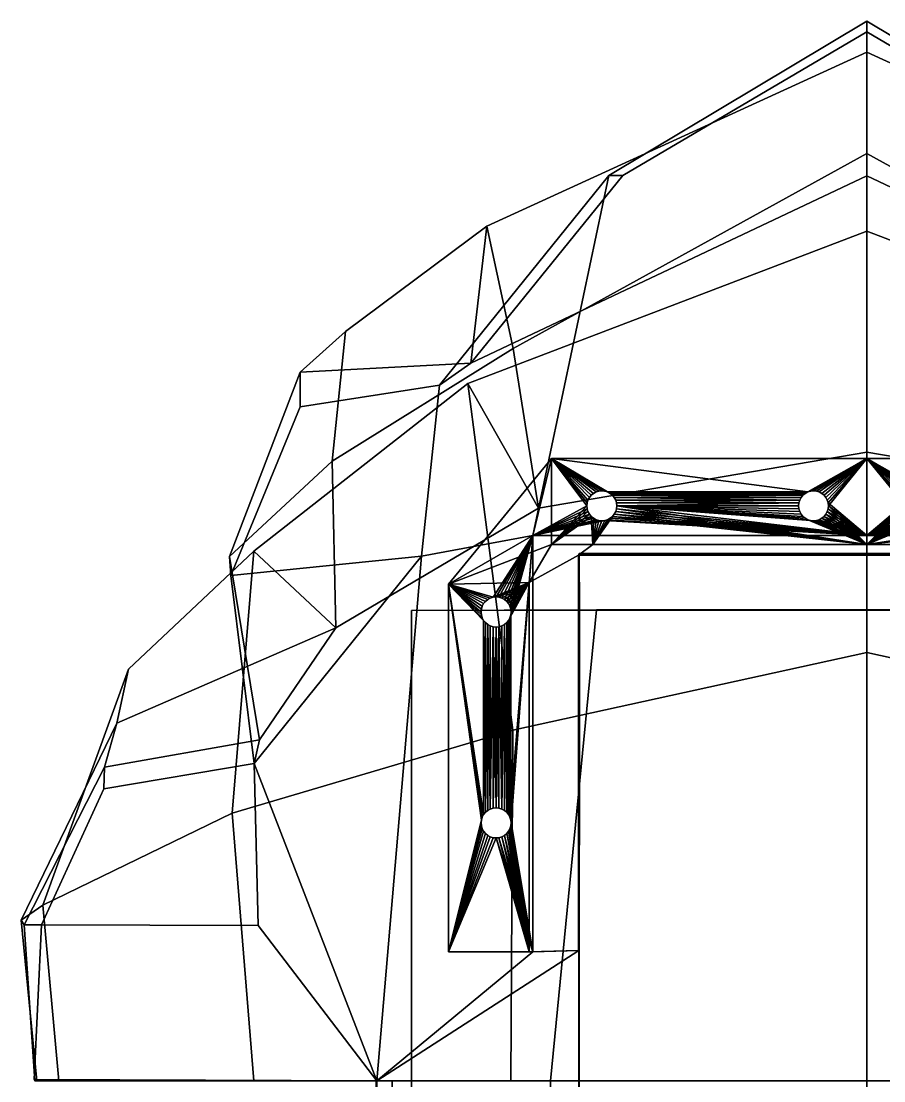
# Model space of a CAD drawing. Header units: millimetres. Extents: x -51 to 109, y -243 to 30.
# Drawn here: x -50.6 to 31, y -70.2 to 30 of the extents above; entities that cross this region are included whole.
import ezdxf

# ---------------------------------------------------------------- set-up
doc = ezdxf.new("R2010")
doc.units = ezdxf.units.MM
doc.layers.add('CORPSJCLAUDE', color=254, linetype='Continuous')

msp = doc.modelspace()

# ---------------------------------------------------------------- meshes
at = {"layer": 'CORPSJCLAUDE'}
mesh = msp.add_polyface(dxfattribs=at)
corners = [(29.39, 29.97, 10.7), (29.39, 28.96, 31.3), (6.31, 15.37, 22.89), (4.97, 15.37, 10.7), (-8.08, -2.37, 35.79), (29.39, 15.36, 49.82), (-4.08, -0.98, 70.73), (-6.55, 10.59, 52.56), (29.39, 27.03, 59.55), (29.39, 17.45, 78.24), (-4.1, -37.08, 111.42), (-8.34, -4.3, 92.77), (29.39, 10.12, 103.27), (29.39, -29.72, 122.38), (29.39, -10.78, 90.29), (-1.68, -16.07, 82.39), (-2.21, -18.66, 10.7), (29.39, -18.66, 10.7), (-0.43, -11.38, -11.65), (-0.43, -11.38, -13.68), (29.39, -11.38, -13.68), (29.39, -11.38, -11.65), (23.8, -14.55, -11.65), (29.39, -18.66, -11.65), (25.73, -15.58, -11.65), (25.65, -15.32, -11.65), (25.52, -15.07, -11.65), (25.35, -14.86, -11.65), (25.13, -14.68, -11.65), (24.89, -14.55, -11.65), (24.62, -14.47, -11.65), (24.34, -14.44, -11.65), (24.07, -14.47, -11.65), (23.56, -14.68, -11.65), (4.86, -14.55, -11.65), (23.34, -14.86, -11.65), (5.32, -14.86, -11.65), (5.1, -14.68, -11.65), (23.17, -15.07, -11.65), (5.49, -15.07, -11.65), (23.04, -15.32, -11.65), (22.95, -15.58, -11.65), (5.63, -15.32, -11.65), (22.93, -15.86, -11.65), (5.73, -15.86, -11.65), (5.71, -15.58, -11.65), (23.34, -14.86, -13.68), (23.17, -15.07, -13.68), (23.04, -15.32, -13.68), (24.62, -14.47, -13.68), (24.34, -14.44, -13.68), (24.07, -14.47, -13.68), (25.13, -14.68, -13.68), (24.89, -14.55, -13.68), (23.56, -14.68, -13.68), (25.73, -15.58, -13.68), (25.76, -15.86, -13.68), (25.65, -15.32, -13.68), (29.39, -19.53, -13.68), (23.8, -14.55, -13.68), (25.35, -14.86, -13.68), (25.52, -15.07, -13.68), (5.1, -14.68, -13.68), (5.49, -15.07, -13.68), (5.63, -15.32, -13.68), (22.95, -15.58, -13.68), (25.76, -15.86, -11.65)]
mesh.append_faces([[corners[k] for k in face] for face in [(0, 1, 2, 3), (4, 2, 1, 5), (6, 7, 8, 9), (10, 11, 12, 13), (14, 12, 11, 15), (15, 6, 9, 14), (0, 3, 16, 17), (18, 19, 20, 21), (18, 18, 21, 22), (21, 21, 23, 24), (21, 21, 24, 25), (21, 21, 25, 26), (21, 21, 26, 27), (21, 21, 27, 28), (21, 21, 28, 29), (21, 21, 29, 30), (21, 21, 30, 31), (21, 21, 31, 32), (21, 21, 32, 22), (22, 22, 33, 34), (33, 33, 35, 36), (33, 33, 36, 37), (33, 33, 37, 34), (35, 35, 38, 39), (35, 35, 39, 36), (38, 38, 40, 39), (40, 40, 41, 42), (40, 40, 42, 39), (41, 41, 43, 44), (41, 41, 44, 45), (41, 41, 45, 42), (46, 47, 38, 35), (47, 48, 40, 38), (49, 50, 31, 30), (50, 51, 32, 31), (52, 53, 29, 28), (54, 46, 35, 33), (55, 55, 56, 20), (55, 55, 20, 57), (56, 56, 58, 20), (20, 20, 19, 59), (20, 20, 59, 51), (20, 20, 51, 50), (20, 20, 50, 49), (20, 20, 49, 53), (20, 20, 53, 52), (20, 20, 52, 60), (20, 20, 60, 61), (20, 20, 61, 57), (62, 62, 46, 54), (62, 62, 54, 59), (63, 63, 48, 47), (63, 63, 47, 46), (64, 64, 65, 48), (59, 54, 33, 22), (60, 52, 28, 27), (57, 61, 26, 25), (56, 55, 24, 66), (48, 65, 41, 40), (53, 49, 30, 29), (51, 59, 22, 32), (55, 57, 25, 24), (61, 60, 27, 26)]])
mesh = msp.add_polyface(dxfattribs=at)
corners = [(29.39, 29.97, 10.7), (53.82, 15.37, 10.7), (52.48, 15.37, 22.89), (29.39, 28.96, 31.3), (66.87, -2.37, 35.79), (29.39, 15.36, 49.82), (60.47, -16.07, 82.39), (29.39, -10.78, 90.29), (29.39, 17.45, 78.24), (62.86, -0.98, 70.73), (29.39, -18.66, 10.7), (61, -18.66, 10.7), (59.22, -11.38, -11.65), (29.39, -11.38, -11.65), (29.39, -11.38, -13.68), (59.22, -11.38, -13.68), (34.98, -14.55, -11.65), (53.93, -14.55, -11.65), (35.23, -14.68, -11.65), (53.47, -14.86, -11.65), (35.62, -15.07, -11.65), (35.44, -14.86, -11.65), (53.29, -15.07, -11.65), (35.75, -15.32, -11.65), (53.16, -15.32, -11.65), (35.83, -15.58, -11.65), (53.05, -15.86, -11.65), (35.86, -15.86, -11.65), (34.72, -14.47, -11.65), (34.44, -14.44, -11.65), (34.17, -14.47, -11.65), (33.9, -14.55, -11.65), (33.65, -14.68, -11.65), (33.44, -14.86, -11.65), (33.26, -15.07, -11.65), (33.13, -15.32, -11.65), (33.05, -15.58, -11.65), (29.39, -18.66, -11.65), (35.83, -15.58, -13.68), (35.86, -15.86, -13.68), (35.44, -14.86, -13.68), (35.62, -15.07, -13.68), (35.75, -15.32, -13.68), (34.17, -14.47, -13.68), (34.44, -14.44, -13.68), (34.72, -14.47, -13.68), (33.65, -14.68, -13.68), (33.9, -14.55, -13.68), (35.23, -14.68, -13.68), (33.05, -15.58, -13.68), (33.13, -15.32, -13.68), (33.03, -15.86, -13.68), (33.26, -15.07, -13.68), (33.44, -14.86, -13.68), (34.98, -14.55, -13.68), (53.93, -14.55, -13.68), (53.68, -14.68, -13.68), (53.29, -15.07, -13.68), (53.47, -14.86, -13.68), (53.16, -15.32, -13.68), (53.05, -15.86, -13.68), (53.08, -15.58, -13.68), (29.39, -19.53, -13.68), (33.03, -15.86, -11.65)]
mesh.append_faces([[corners[k] for k in face] for face in [(0, 1, 2, 3), (4, 5, 3, 2), (6, 7, 8, 9), (0, 10, 11, 1), (12, 13, 14, 15), (12, 12, 16, 13), (17, 17, 18, 16), (19, 19, 20, 21), (19, 19, 21, 18), (22, 22, 23, 20), (24, 24, 25, 23), (26, 26, 27, 25), (16, 16, 28, 13), (28, 28, 29, 13), (29, 29, 30, 13), (30, 30, 31, 13), (31, 31, 32, 13), (32, 32, 33, 13), (33, 33, 34, 13), (34, 34, 35, 13), (35, 35, 36, 13), (36, 36, 37, 13), (38, 25, 27, 39), (40, 21, 20, 41), (41, 20, 23, 42), (43, 30, 29, 44), (44, 29, 28, 45), (46, 32, 31, 47), (48, 18, 21, 40), (49, 49, 50, 14), (49, 49, 14, 51), (50, 50, 52, 14), (52, 52, 53, 14), (53, 53, 46, 14), (46, 46, 47, 14), (47, 47, 43, 14), (43, 43, 44, 14), (44, 44, 45, 14), (45, 45, 54, 14), (54, 54, 48, 55), (54, 54, 55, 15), (54, 54, 15, 14), (48, 48, 40, 56), (48, 48, 56, 55), (40, 40, 41, 57), (40, 40, 57, 58), (40, 40, 58, 56), (41, 41, 42, 57), (42, 42, 38, 59), (42, 42, 59, 57), (38, 38, 39, 60), (38, 38, 60, 61), (38, 38, 61, 59), (14, 14, 62, 51), (54, 16, 18, 48), (53, 33, 32, 46), (50, 35, 34, 52), (51, 63, 36, 49), (42, 23, 25, 38), (47, 31, 30, 43), (45, 28, 16, 54), (49, 36, 35, 50), (52, 34, 33, 53)]])
mesh = msp.add_polyface(dxfattribs=at)
corners = [(29.39, 15.36, 49.82), (29.39, 27.03, 59.55), (-6.55, 10.59, 52.56), (-8.08, -2.37, 35.79), (-2.21, -18.66, -11.65), (4.59, -17.25, -11.65), (29.39, -18.66, -11.65), (4.86, -17.17, -11.65), (5.1, -17.04, -11.65), (5.32, -16.86, -11.65), (5.49, -16.65, -11.65), (5.63, -16.4, -11.65), (5.71, -16.13, -11.65), (2.93, -15.58, -13.68), (2.9, -15.86, -13.68), (2.9, -15.86, -11.65), (2.93, -15.58, -11.65), (3.32, -14.86, -13.68), (3.14, -15.07, -13.68), (3.14, -15.07, -11.65), (3.32, -14.86, -11.65), (3.01, -15.32, -13.68), (3.01, -15.32, -11.65), (5.71, -16.13, -13.68), (5.73, -15.86, -13.68), (5.73, -15.86, -11.65), (2.93, -16.13, -13.68), (3.01, -16.4, -13.68), (3.01, -16.4, -11.65), (2.93, -16.13, -11.65), (3.14, -16.65, -13.68), (3.32, -16.86, -13.68), (3.32, -16.86, -11.65), (3.14, -16.65, -11.65), (4.32, -17.27, -13.68), (4.59, -17.25, -13.68), (4.32, -17.27, -11.65), (4.59, -14.47, -13.68), (4.32, -14.44, -13.68), (4.32, -14.44, -11.65), (4.59, -14.47, -11.65), (5.49, -16.65, -13.68), (5.63, -16.4, -13.68), (4.04, -14.47, -13.68), (4.04, -14.47, -11.65), (4.86, -17.17, -13.68), (3.53, -17.04, -13.68), (3.53, -17.04, -11.65), (5.1, -14.68, -13.68), (4.86, -14.55, -13.68), (4.86, -14.55, -11.65), (5.1, -14.68, -11.65), (3.78, -17.17, -13.68), (3.78, -17.17, -11.65), (3.53, -14.68, -13.68), (3.53, -14.68, -11.65), (5.1, -17.04, -13.68), (5.32, -16.86, -13.68), (3.48, -19.53, -13.68), (29.39, -19.53, -13.68), (4.04, -17.25, -13.68), (3.78, -14.55, -13.68), (3.78, -14.55, -11.65), (5.32, -14.86, -13.68), (5.32, -14.86, -11.65), (5.63, -15.32, -13.68), (5.49, -15.07, -13.68), (5.49, -15.07, -11.65), (5.63, -15.32, -11.65), (4.04, -17.25, -11.65), (5.71, -15.58, -13.68), (5.71, -15.58, -11.65), (-0.43, -11.38, -11.65), (23.8, -14.55, -11.65), (-0.43, -11.38, -13.68), (23.8, -14.55, -13.68), (23.34, -14.86, -13.68), (23.04, -15.32, -13.68), (22.95, -15.58, -13.68)]
mesh.append_faces([[corners[k] for k in face] for face in [(0, 1, 2, 3), (4, 4, 5, 6), (5, 5, 7, 6), (7, 7, 8, 6), (8, 8, 9, 6), (9, 9, 10, 6), (10, 10, 11, 6), (11, 11, 12, 6), (13, 14, 15, 16), (17, 18, 19, 20), (18, 21, 22, 19), (23, 24, 25, 12), (26, 27, 28, 29), (14, 26, 29, 15), (30, 31, 32, 33), (34, 35, 5, 36), (37, 38, 39, 40), (41, 42, 11, 10), (38, 43, 44, 39), (35, 45, 7, 5), (31, 46, 47, 32), (48, 49, 50, 51), (46, 52, 53, 47), (54, 17, 20, 55), (56, 57, 9, 8), (58, 58, 59, 57), (58, 58, 57, 56), (58, 58, 56, 45), (58, 58, 45, 35), (58, 58, 35, 34), (58, 58, 34, 60), (58, 58, 60, 52), (58, 58, 52, 46), (58, 58, 46, 31), (42, 23, 12, 11), (61, 54, 55, 62), (63, 48, 51, 64), (65, 66, 67, 68), (60, 34, 36, 69), (27, 30, 33, 28), (24, 70, 71, 25), (21, 13, 16, 22), (49, 37, 40, 50), (45, 56, 8, 7), (52, 60, 69, 53), (43, 61, 62, 44), (70, 65, 68, 71), (57, 41, 10, 9), (72, 72, 73, 50), (72, 72, 50, 40), (72, 72, 40, 39), (72, 72, 39, 44), (66, 63, 64, 67), (74, 74, 43, 38), (74, 74, 38, 37), (74, 74, 37, 49), (74, 74, 49, 75), (49, 49, 48, 75), (48, 48, 63, 76), (63, 63, 66, 76), (66, 66, 65, 77), (65, 65, 70, 78), (70, 70, 24, 78)]])
mesh = msp.add_polyface(dxfattribs=at)
corners = [(29.39, 15.36, 49.82), (66.87, -2.37, 35.79), (65.33, 10.59, 52.56), (29.39, 27.03, 59.55), (62.86, -0.98, 70.73), (29.39, 17.45, 78.24), (62.88, -37.08, 111.42), (29.39, -29.72, 122.38), (29.39, 10.12, 103.27), (67.13, -4.3, 92.77), (29.39, -10.78, 90.29), (60.47, -16.07, 82.39), (61, -18.66, -11.65), (29.39, -18.66, -11.65), (54.19, -17.25, -11.65), (55.86, -15.58, -13.68), (55.86, -15.58, -11.65), (55.88, -15.86, -11.65), (55.88, -15.86, -13.68), (55.47, -14.86, -13.68), (55.47, -14.86, -11.65), (55.65, -15.07, -11.65), (55.65, -15.07, -13.68), (55.78, -15.32, -11.65), (55.78, -15.32, -13.68), (53.08, -16.13, -13.68), (53.08, -16.13, -11.65), (53.05, -15.86, -11.65), (53.05, -15.86, -13.68), (55.86, -16.13, -13.68), (55.86, -16.13, -11.65), (55.78, -16.4, -11.65), (55.78, -16.4, -13.68), (55.65, -16.65, -13.68), (55.65, -16.65, -11.65), (55.47, -16.86, -11.65), (55.47, -16.86, -13.68), (54.47, -17.27, -13.68), (54.47, -17.27, -11.65), (54.19, -17.25, -13.68), (54.19, -14.47, -13.68), (54.19, -14.47, -11.65), (54.47, -14.44, -11.65), (54.47, -14.44, -13.68), (53.29, -16.65, -13.68), (53.29, -16.65, -11.65), (53.16, -16.4, -11.65), (53.16, -16.4, -13.68), (54.74, -14.47, -11.65), (54.74, -14.47, -13.68), (53.93, -17.17, -11.65), (53.93, -17.17, -13.68), (55.26, -17.04, -11.65), (55.26, -17.04, -13.68), (53.68, -14.68, -13.68), (53.68, -14.68, -11.65), (53.93, -14.55, -11.65), (53.93, -14.55, -13.68), (55.01, -17.17, -11.65), (55.01, -17.17, -13.68), (55.26, -14.68, -13.68), (55.26, -14.68, -11.65), (53.68, -17.04, -13.68), (53.68, -17.04, -11.65), (53.47, -16.86, -11.65), (53.47, -16.86, -13.68), (55.31, -19.53, -13.68), (54.74, -17.25, -13.68), (29.39, -19.53, -13.68), (55.01, -14.55, -13.68), (55.01, -14.55, -11.65), (53.47, -14.86, -13.68), (53.47, -14.86, -11.65), (53.16, -15.32, -13.68), (53.16, -15.32, -11.65), (53.29, -15.07, -11.65), (53.29, -15.07, -13.68), (54.74, -17.25, -11.65), (53.08, -15.58, -11.65), (53.08, -15.58, -13.68), (59.22, -11.38, -11.65), (34.98, -14.55, -11.65), (35.23, -14.68, -11.65), (35.62, -15.07, -11.65), (35.75, -15.32, -11.65), (35.83, -15.58, -11.65), (59.22, -11.38, -13.68)]
mesh.append_faces([[corners[k] for k in face] for face in [(0, 1, 2, 3), (4, 5, 3, 2), (6, 7, 8, 9), (10, 11, 9, 8), (12, 12, 13, 14), (15, 16, 17, 18), (19, 20, 21, 22), (22, 21, 23, 24), (25, 26, 27, 28), (29, 30, 31, 32), (18, 17, 30, 29), (33, 34, 35, 36), (37, 38, 14, 39), (40, 41, 42, 43), (44, 45, 46, 47), (43, 42, 48, 49), (39, 14, 50, 51), (36, 35, 52, 53), (54, 55, 56, 57), (53, 52, 58, 59), (60, 61, 20, 19), (62, 63, 64, 65), (36, 36, 53, 66), (53, 53, 59, 66), (59, 59, 67, 66), (67, 67, 37, 66), (37, 37, 39, 66), (39, 39, 51, 66), (51, 51, 62, 66), (62, 62, 65, 66), (65, 65, 68, 66), (65, 65, 44, 68), (44, 44, 47, 68), (47, 47, 25, 68), (25, 25, 28, 68), (47, 46, 26, 25), (69, 70, 61, 60), (71, 72, 55, 54), (73, 74, 75, 76), (67, 77, 38, 37), (32, 31, 34, 33), (28, 27, 78, 79), (24, 23, 16, 15), (57, 56, 41, 40), (51, 50, 63, 62), (59, 58, 77, 67), (49, 48, 70, 69), (79, 78, 74, 73), (65, 64, 45, 44), (80, 80, 56, 81), (56, 56, 55, 82), (55, 55, 72, 82), (72, 72, 75, 83), (75, 75, 74, 84), (74, 74, 78, 85), (78, 78, 27, 85), (76, 75, 72, 71), (57, 57, 40, 86), (40, 40, 43, 86), (43, 43, 49, 86), (49, 49, 69, 86), (69, 69, 60, 86)]])
mesh = msp.add_polyface(dxfattribs=at)
corners = [(-24.21, -6.49, 10.7), (-11.02, -4.46, 10.7), (-8.08, -2.37, 35.79), (-24.21, -3.23, 32.28), (4.97, 15.37, 10.7), (6.31, 15.37, 22.89), (-4.08, -0.98, 70.73), (-21.19, -11.64, 56.83), (-19.93, 0.64, 43.19), (-6.55, 10.59, 52.56), (-8.34, -4.3, 92.77), (-28.6, -20.14, 80.65), (-20.83, -27.41, 66.07), (-1.68, -16.07, 82.39), (-30.76, -22.46, 10.7), (-30.89, -20.64, 34.66), (-12.73, -20.61, 10.7), (-10.18, -23.28, -11.65), (-10.18, -23.28, -13.68), (-0.43, -11.38, -13.68), (-0.43, -11.38, -11.65), (-0.43, -19.53, -13.68), (-2.55, -23.12, -13.68), (-6.69, -24.9, -13.68), (-6.47, -24.72, -13.68), (-6.23, -24.59, -13.68), (-5.96, -24.51, -13.68), (-2.21, -18.66, -11.65), (2.9, -15.86, -11.65), (2.93, -16.13, -11.65), (3.01, -16.4, -11.65), (3.14, -16.65, -11.65), (3.32, -16.86, -11.65), (3.53, -17.04, -11.65), (3.78, -17.17, -11.65), (4.04, -17.25, -11.65), (4.32, -17.27, -11.65), (4.59, -17.25, -11.65), (2.12, -20.51, -13.68), (3.48, -19.53, -13.68), (-2.21, -18.66, 10.7), (-5.96, -24.51, -11.65), (-6.23, -24.59, -11.65), (-6.47, -24.72, -11.65), (-6.69, -24.9, -11.65), (-4.27, -25.9, -11.65), (-4.3, -25.62, -11.65), (-4.38, -25.36, -11.65), (-4.51, -25.11, -11.65), (-4.68, -24.9, -11.65), (-4.9, -24.72, -11.65), (-5.14, -24.59, -11.65), (-5.41, -24.51, -11.65), (-5.68, -24.48, -11.65), (3.32, -16.86, -13.68), (3.14, -16.65, -13.68), (3.01, -16.4, -13.68), (2.93, -16.13, -13.68), (2.9, -15.86, -13.68), (4.04, -14.47, -11.65), (3.78, -14.55, -11.65), (3.53, -14.68, -11.65), (3.32, -14.86, -11.65), (3.14, -15.07, -11.65), (3.01, -15.32, -11.65), (2.93, -15.58, -11.65), (2.93, -15.58, -13.68), (3.01, -15.32, -13.68), (3.14, -15.07, -13.68), (3.32, -14.86, -13.68), (3.53, -14.68, -13.68), (3.78, -14.55, -13.68), (4.04, -14.47, -13.68)]
mesh.append_faces([[corners[k] for k in face] for face in [(0, 1, 2, 3), (4, 5, 2, 1), (6, 7, 8, 9), (9, 8, 3, 2), (10, 11, 12, 13), (14, 0, 3, 15), (3, 8, 7, 15), (13, 12, 7, 6), (16, 1, 0, 14), (17, 18, 19, 20), (21, 21, 18, 22), (18, 18, 23, 24), (18, 18, 24, 25), (18, 18, 25, 26), (18, 18, 26, 22), (17, 17, 20, 27), (27, 27, 20, 28), (27, 27, 28, 29), (27, 27, 29, 30), (27, 27, 30, 31), (27, 27, 31, 32), (27, 27, 32, 33), (27, 27, 33, 34), (27, 27, 34, 35), (27, 27, 35, 36), (27, 27, 36, 37), (21, 22, 38, 39), (16, 40, 4, 1), (17, 17, 41, 42), (17, 17, 42, 43), (17, 17, 43, 44), (17, 17, 27, 41), (27, 27, 45, 46), (27, 27, 46, 47), (27, 27, 47, 48), (27, 27, 48, 49), (27, 27, 49, 50), (27, 27, 50, 51), (27, 27, 51, 52), (27, 27, 52, 53), (27, 27, 53, 41), (21, 21, 39, 54), (21, 21, 54, 55), (21, 21, 55, 56), (21, 21, 56, 57), (21, 21, 57, 58), (20, 20, 59, 60), (20, 20, 60, 61), (20, 20, 61, 62), (20, 20, 62, 63), (20, 20, 63, 64), (20, 20, 64, 65), (20, 20, 65, 28), (19, 19, 21, 58), (19, 19, 58, 66), (19, 19, 66, 67), (19, 19, 67, 68), (19, 19, 68, 69), (19, 19, 69, 70), (19, 19, 70, 71), (19, 19, 71, 72), (21, 21, 19, 18)]])
mesh = msp.add_polyface(dxfattribs=at)
corners = [(-4.1, -37.08, 111.42), (-30.66, -44.91, 91.87), (-28.6, -20.14, 80.65), (-8.34, -4.3, 92.77), (-40.45, -31.31, 67.24), (-41.54, -36.42, 52.55), (-20.83, -27.41, 66.07), (-48.55, -53.63, 67.24), (-42.72, -40.58, 36.55), (-28.06, -37.98, 36.44), (-30.89, -20.64, 34.66), (-21.19, -11.64, 56.83), (-28.55, -40.22, 10.7), (-30.76, -22.46, 10.7), (-12.73, -20.61, 10.7), (-10.18, -23.28, -13.68), (-7.1, -25.9, -13.68), (-7.07, -25.62, -13.68), (-6.99, -25.36, -13.68), (-6.86, -25.11, -13.68), (-6.69, -24.9, -13.68), (-7.1, -25.9, -11.65), (-7.07, -25.62, -11.65), (-6.86, -25.11, -11.65), (-6.69, -24.9, -11.65), (-6.99, -25.36, -11.65), (-7.07, -26.18, -13.68), (-6.99, -26.44, -13.68), (-6.99, -26.44, -11.65), (-7.07, -26.18, -11.65), (-6.86, -26.69, -13.68), (-6.69, -26.9, -13.68), (-6.69, -26.9, -11.65), (-6.86, -26.69, -11.65), (-10.18, -23.28, -11.65), (-10.18, -58.05, -13.68), (-7.07, -45.57, -13.68), (-6.99, -45.3, -13.68), (-6.86, -45.06, -13.68), (-6.69, -44.84, -13.68), (-6.47, -27.08, -13.68), (-6.47, -44.67, -13.68), (-6.23, -44.54, -13.68), (-5.96, -44.46, -13.68), (-5.96, -27.29, -13.68), (-6.23, -27.21, -13.68), (-5.68, -44.43, -13.68), (-5.68, -27.32, -13.68), (-5.68, -24.48, -13.68), (-5.96, -24.51, -13.68), (-5.96, -24.51, -11.65), (-5.68, -24.48, -11.65), (-6.47, -27.08, -11.65), (-6.23, -27.21, -11.65), (-6.47, -24.72, -13.68), (-6.47, -24.72, -11.65), (-6.23, -24.59, -13.68), (-6.23, -24.59, -11.65), (-5.68, -27.32, -11.65), (-5.96, -27.29, -11.65), (-6.86, -45.06, -11.65), (-6.99, -45.3, -11.65), (-7.07, -45.57, -11.65), (-6.69, -44.84, -11.65), (-6.23, -44.54, -11.65), (-6.47, -44.67, -11.65), (-5.68, -44.43, -11.65), (-5.96, -44.46, -11.65)]
mesh.append_faces([[corners[k] for k in face] for face in [(0, 1, 2, 3), (2, 4, 5, 6), (1, 7, 4, 2), (5, 8, 9, 6), (10, 11, 6, 9), (12, 13, 10, 9), (14, 14, 13, 12), (15, 15, 16, 17), (15, 15, 17, 18), (15, 15, 18, 19), (15, 15, 19, 20), (17, 16, 21, 22), (20, 19, 23, 24), (19, 18, 25, 23), (26, 27, 28, 29), (16, 26, 29, 21), (30, 31, 32, 33), (34, 34, 24, 23), (34, 34, 23, 25), (34, 34, 25, 22), (34, 34, 22, 21), (15, 15, 35, 36), (15, 15, 36, 37), (15, 15, 37, 38), (15, 15, 38, 30), (15, 15, 30, 27), (15, 15, 27, 26), (15, 15, 26, 16), (39, 39, 40, 31), (39, 39, 31, 30), (41, 41, 42, 40), (42, 42, 43, 44), (42, 42, 44, 45), (42, 42, 45, 40), (43, 43, 46, 47), (43, 43, 47, 44), (48, 49, 50, 51), (31, 40, 52, 32), (40, 45, 53, 52), (54, 20, 24, 55), (56, 54, 55, 57), (44, 47, 58, 59), (27, 30, 33, 28), (18, 17, 22, 25), (45, 44, 59, 53), (49, 56, 57, 50), (34, 34, 21, 29), (34, 34, 29, 28), (34, 34, 28, 33), (34, 34, 33, 60), (34, 34, 60, 61), (34, 34, 61, 62), (33, 33, 32, 63), (33, 33, 63, 60), (32, 32, 52, 63), (52, 52, 53, 64), (52, 52, 64, 65), (52, 52, 65, 63), (53, 53, 59, 64), (59, 59, 58, 66), (59, 59, 66, 67), (59, 59, 67, 64)]])
mesh = msp.add_polyface(dxfattribs=at)
corners = [(29.39, -18.66, 10.7), (-2.21, -18.66, 10.7), (-2.21, -18.66, -11.65), (29.39, -18.66, -11.65), (29.39, -19.53, -13.68), (25.76, -15.86, -13.68), (25.73, -16.13, -13.68), (25.65, -16.4, -13.68), (25.52, -16.65, -13.68), (25.35, -16.86, -13.68), (25.13, -17.04, -13.68), (24.89, -17.17, -13.68), (24.62, -17.25, -13.68), (24.34, -17.27, -13.68), (24.07, -17.25, -13.68), (23.8, -17.17, -13.68), (5.73, -15.86, -13.68), (23.56, -17.04, -13.68), (23.34, -16.86, -13.68), (23.17, -16.65, -13.68), (23.04, -16.4, -13.68), (22.95, -16.13, -13.68), (22.93, -15.86, -13.68), (5.71, -16.13, -11.65), (5.73, -15.86, -11.65), (2.18, -20.38, 10.58), (29.39, -20.38, 10.58), (29.39, -20.51, -13.68), (2.12, -20.51, -13.68), (3.48, -19.53, -13.68), (2.22, -25.73, 13.35), (29.39, -25.73, 13.35), (5.71, -16.13, -13.68), (5.63, -16.4, -13.68), (5.49, -16.65, -13.68), (5.32, -16.86, -13.68), (25.76, -15.86, -11.65), (25.73, -15.58, -11.65), (22.95, -15.58, -13.68), (22.93, -15.86, -11.65), (22.95, -15.58, -11.65), (25.73, -16.13, -11.65), (23.04, -16.4, -11.65), (22.95, -16.13, -11.65), (23.34, -16.86, -11.65), (23.17, -16.65, -11.65), (24.62, -17.25, -11.65), (24.34, -17.27, -11.65), (25.65, -16.4, -11.65), (25.52, -16.65, -11.65), (24.89, -17.17, -11.65), (23.56, -17.04, -11.65), (24.07, -17.25, -11.65), (25.13, -17.04, -11.65), (25.35, -16.86, -11.65), (23.8, -17.17, -11.65)]
mesh.append_faces([[corners[k] for k in face] for face in [(0, 1, 2, 3), (4, 4, 5, 6), (4, 4, 6, 7), (4, 4, 7, 8), (4, 4, 8, 9), (4, 4, 9, 10), (4, 4, 10, 11), (4, 4, 11, 12), (4, 4, 12, 13), (4, 4, 13, 14), (4, 4, 14, 15), (4, 4, 15, 16), (15, 15, 17, 16), (17, 17, 18, 16), (18, 18, 19, 16), (19, 19, 20, 16), (20, 20, 21, 16), (21, 21, 22, 16), (23, 23, 24, 3), (25, 26, 27, 28), (4, 29, 28, 27), (30, 31, 26, 25), (4, 4, 16, 32), (4, 4, 32, 33), (4, 4, 33, 34), (4, 4, 34, 35), (3, 3, 36, 37), (38, 22, 39, 40), (6, 5, 36, 41), (21, 20, 42, 43), (22, 21, 43, 39), (19, 18, 44, 45), (13, 12, 46, 47), (8, 7, 48, 49), (12, 11, 50, 46), (18, 17, 51, 44), (3, 3, 24, 52), (3, 3, 52, 47), (3, 3, 47, 46), (3, 3, 46, 50), (3, 3, 50, 53), (3, 3, 53, 54), (3, 3, 54, 49), (3, 3, 49, 48), (3, 3, 48, 41), (3, 3, 41, 36), (24, 24, 39, 43), (24, 24, 43, 42), (24, 24, 42, 45), (24, 24, 45, 44), (24, 24, 44, 51), (24, 24, 51, 55), (24, 24, 55, 52), (17, 15, 55, 51), (10, 9, 54, 53), (16, 16, 22, 38), (7, 6, 41, 48), (14, 13, 47, 52), (20, 19, 45, 42), (11, 10, 53, 50), (15, 14, 52, 55), (9, 8, 49, 54)]])
mesh = msp.add_polyface(dxfattribs=at)
corners = [(29.39, -18.66, 10.7), (29.39, -18.66, -11.65), (61, -18.66, -11.65), (61, -18.66, 10.7), (29.39, -19.53, -13.68), (53.05, -15.86, -13.68), (34.98, -17.17, -13.68), (34.72, -17.25, -13.68), (34.44, -17.27, -13.68), (34.17, -17.25, -13.68), (33.9, -17.17, -13.68), (33.65, -17.04, -13.68), (33.44, -16.86, -13.68), (33.26, -16.65, -13.68), (33.13, -16.4, -13.68), (33.05, -16.13, -13.68), (33.03, -15.86, -13.68), (35.86, -15.86, -13.68), (35.83, -16.13, -13.68), (35.75, -16.4, -13.68), (35.62, -16.65, -13.68), (35.44, -16.86, -13.68), (35.23, -17.04, -13.68), (53.05, -15.86, -11.65), (53.08, -16.13, -11.65), (53.16, -16.4, -11.65), (53.29, -16.65, -11.65), (53.47, -16.86, -11.65), (53.68, -17.04, -11.65), (53.93, -17.17, -11.65), (54.19, -17.25, -11.65), (56.6, -20.38, 10.58), (56.66, -20.51, -13.68), (29.39, -20.51, -13.68), (29.39, -20.38, 10.58), (55.31, -19.53, -13.68), (56.56, -25.73, 13.35), (29.39, -25.73, 13.35), (33.05, -15.58, -11.65), (33.03, -15.86, -11.65), (33.05, -16.13, -11.65), (35.83, -16.13, -11.65), (35.75, -16.4, -11.65), (35.86, -15.86, -11.65), (35.62, -16.65, -11.65), (35.44, -16.86, -11.65), (34.44, -17.27, -11.65), (34.17, -17.25, -11.65), (33.26, -16.65, -11.65), (33.13, -16.4, -11.65), (33.9, -17.17, -11.65), (35.23, -17.04, -11.65), (33.44, -16.86, -11.65), (33.65, -17.04, -11.65), (34.72, -17.25, -11.65), (34.98, -17.17, -11.65)]
mesh.append_faces([[corners[k] for k in face] for face in [(0, 1, 2, 3), (4, 4, 5, 6), (4, 4, 6, 7), (4, 4, 7, 8), (4, 4, 8, 9), (4, 4, 9, 10), (4, 4, 10, 11), (4, 4, 11, 12), (4, 4, 12, 13), (4, 4, 13, 14), (4, 4, 14, 15), (4, 4, 15, 16), (5, 5, 17, 18), (5, 5, 18, 19), (5, 5, 19, 20), (5, 5, 20, 21), (5, 5, 21, 22), (5, 5, 22, 6), (1, 1, 23, 24), (1, 1, 24, 25), (1, 1, 25, 26), (1, 1, 26, 27), (1, 1, 27, 28), (1, 1, 28, 29), (1, 1, 29, 30), (31, 32, 33, 34), (4, 33, 32, 35), (36, 31, 34, 37), (38, 38, 39, 1), (15, 40, 39, 16), (18, 41, 42, 19), (17, 43, 41, 18), (20, 44, 45, 21), (8, 46, 47, 9), (13, 48, 49, 14), (9, 47, 50, 10), (21, 45, 51, 22), (1, 1, 39, 40), (1, 1, 40, 49), (1, 1, 49, 48), (1, 1, 48, 52), (1, 1, 52, 53), (1, 1, 53, 50), (1, 1, 50, 47), (1, 1, 47, 46), (1, 1, 46, 54), (1, 1, 54, 23), (54, 54, 55, 23), (55, 55, 51, 23), (51, 51, 45, 23), (45, 45, 44, 23), (44, 44, 42, 23), (42, 42, 41, 23), (41, 41, 43, 23), (22, 51, 55, 6), (11, 53, 52, 12), (14, 49, 40, 15), (7, 54, 46, 8), (19, 42, 44, 20), (10, 50, 53, 11), (6, 55, 54, 7), (12, 52, 48, 13)]])
mesh = msp.add_polyface(dxfattribs=at)
corners = [(-50.6, -55.05, 52.55), (-50.31, -55.47, 36.52), (-42.72, -40.58, 36.55), (-41.54, -36.42, 52.55), (-48.69, -55.48, 10.7), (-42.78, -42.63, 10.7), (-28.55, -40.22, 10.7), (-28.06, -37.98, 36.44), (-40.45, -31.31, 67.24), (-48.55, -53.63, 67.24), (-4.3, -70.23, 105.7), (-4.1, -37.08, 111.42), (29.39, -29.72, 122.38), (29.39, -70.23, 115.54), (-28.2, -55.54, 10.7), (-16.97, -70.23, 10.7), (-12.73, -20.61, 10.7), (-2.21, -58.05, 10.7), (-2.21, -18.66, 10.7), (-13.69, -70.23, 43.02), (-13.69, -25.75, 43.02), (-13.69, -25.75, 13.35), (-13.69, -70.23, 13.35), (-10.18, -58.05, -11.65), (-10.18, -58.05, -13.68), (-10.18, -23.28, -13.68), (-10.18, -23.28, -11.65), (2.22, -25.73, 13.35), (2.18, -20.38, 10.58), (2.16, -57.92, 10.58), (2.19, -70.23, 13.35), (-2.21, -58.05, -11.65), (-4.38, -46.39, -11.65), (-4.3, -46.12, -11.65), (-4.27, -45.85, -11.65), (-7.1, -45.85, -11.65), (-7.07, -46.12, -11.65), (-6.99, -46.39, -11.65), (29.39, -70.23, 43.02), (29.39, -25.7, 43.02), (3.81, -25.7, 43.02), (-0.55, -70.23, 43.02), (-7.1, -45.85, -13.68), (-7.07, -45.57, -13.68), (-6.86, -45.06, -13.68), (-6.69, -44.84, -13.68), (-6.86, -26.69, -13.68), (-6.47, -44.67, -13.68), (-6.47, -27.08, -13.68), (-4.68, -44.84, -13.68), (-4.51, -45.06, -13.68), (-4.51, -26.69, -13.68), (-4.38, -45.3, -13.68), (-4.38, -26.44, -13.68), (-4.27, -45.85, -13.68), (-2.55, -58.05, -13.68), (-2.55, -23.12, -13.68), (-7.07, -45.57, -11.65), (-6.86, -45.06, -11.65), (-6.69, -44.84, -11.65), (-6.99, -45.3, -13.68), (-6.99, -45.3, -11.65), (-4.3, -46.12, -13.68), (-7.07, -46.12, -13.68), (-6.99, -46.39, -13.68), (-6.86, -46.63, -13.68), (-6.69, -46.85, -13.68), (-6.69, -46.85, -11.65), (-6.86, -46.63, -11.65), (-5.68, -47.26, -13.68), (-5.41, -47.24, -13.68), (-5.41, -47.24, -11.65), (-5.68, -47.26, -11.65), (-5.41, -44.46, -13.68), (-5.68, -44.43, -13.68), (-5.68, -44.43, -11.65), (-5.41, -44.46, -11.65), (-4.51, -46.63, -13.68), (-4.38, -46.39, -13.68), (-4.51, -46.63, -11.65), (-5.96, -44.46, -13.68), (-5.96, -44.46, -11.65), (-5.14, -47.15, -13.68), (-5.14, -47.15, -11.65), (-6.47, -47.02, -13.68), (-6.47, -47.02, -11.65), (-4.9, -44.67, -13.68), (-5.14, -44.54, -13.68), (-5.14, -44.54, -11.65), (-4.9, -44.67, -11.65), (-6.23, -47.15, -13.68), (-6.23, -47.15, -11.65), (-6.47, -44.67, -11.65), (-4.9, -47.02, -13.68), (-4.68, -46.85, -13.68), (-4.68, -46.85, -11.65), (-4.9, -47.02, -11.65), (-6.23, -44.54, -13.68), (-6.23, -44.54, -11.65), (-4.68, -44.84, -11.65), (-4.51, -45.06, -11.65), (-4.38, -45.3, -11.65), (-5.96, -47.24, -13.68), (-5.96, -47.24, -11.65), (-4.3, -45.57, -13.68), (-4.3, -45.57, -11.65)]
mesh.append_faces([[corners[k] for k in face] for face in [(0, 1, 2, 3), (1, 4, 5, 2), (2, 5, 6, 7), (3, 8, 9, 0), (10, 11, 12, 13), (4, 14, 6, 5), (15, 15, 16, 6), (15, 17, 18, 16), (19, 20, 21, 22), (23, 24, 25, 26), (27, 28, 29, 30), (31, 31, 32, 33), (31, 31, 33, 34), (23, 23, 35, 36), (23, 23, 36, 37), (38, 39, 40, 41), (20, 19, 41, 40), (30, 22, 21, 27), (24, 24, 42, 43), (44, 44, 45, 46), (45, 45, 47, 48), (49, 49, 50, 51), (50, 50, 52, 53), (54, 54, 55, 56), (43, 42, 35, 57), (45, 44, 58, 59), (44, 60, 61, 58), (62, 54, 34, 33), (63, 64, 37, 36), (42, 63, 36, 35), (65, 66, 67, 68), (23, 23, 26, 57), (23, 23, 57, 35), (69, 70, 71, 72), (73, 74, 75, 76), (77, 78, 32, 79), (74, 80, 81, 75), (70, 82, 83, 71), (24, 24, 64, 63), (24, 24, 63, 42), (55, 55, 54, 62), (55, 55, 62, 78), (55, 55, 78, 77), (66, 84, 85, 67), (86, 87, 88, 89), (84, 90, 91, 85), (47, 45, 59, 92), (93, 94, 95, 96), (78, 62, 33, 32), (97, 47, 92, 98), (49, 86, 89, 99), (52, 50, 100, 101), (102, 69, 72, 103), (64, 65, 68, 37), (54, 104, 105, 34), (60, 43, 57, 61), (87, 73, 76, 88), (82, 93, 96, 83), (90, 102, 103, 91), (80, 97, 98, 81), (104, 52, 101, 105), (94, 77, 79, 95), (50, 49, 99, 100)]])
mesh = msp.add_polyface(dxfattribs=at)
corners = [(-2.21, -58.05, 10.7), (-2.21, -58.05, -11.65), (-2.21, -18.66, -11.65), (-2.21, -18.66, 10.7), (-5.96, -24.51, -13.68), (-5.68, -24.48, -13.68), (-2.55, -23.12, -13.68), (-5.41, -24.51, -13.68), (-5.14, -24.59, -13.68), (-4.9, -24.72, -13.68), (-4.68, -24.9, -13.68), (-4.51, -25.11, -13.68), (-4.38, -25.36, -13.68), (-4.3, -25.62, -13.68), (-4.27, -25.9, -13.68), (-13.69, -25.75, 43.02), (3.81, -25.7, 43.02), (2.22, -25.73, 13.35), (-13.69, -25.75, 13.35), (2.16, -57.92, 10.58), (2.18, -20.38, 10.58), (2.12, -20.51, -13.68), (2.12, -57.92, -13.68), (-2.55, -58.05, -13.68), (29.39, -25.7, 43.02), (29.39, -25.73, 13.35), (-4.3, -26.18, -13.68), (-4.27, -25.9, -11.65), (-4.3, -26.18, -11.65), (-5.68, -44.43, -13.68), (-5.41, -44.46, -13.68), (-5.68, -27.32, -13.68), (-5.14, -44.54, -13.68), (-5.41, -27.29, -13.68), (-4.9, -44.67, -13.68), (-4.9, -27.08, -13.68), (-5.14, -27.21, -13.68), (-4.68, -44.84, -13.68), (-4.51, -26.69, -13.68), (-4.68, -26.9, -13.68), (-4.51, -45.06, -13.68), (-4.38, -26.44, -13.68), (-4.38, -45.3, -13.68), (-4.3, -45.57, -13.68), (-4.27, -45.85, -13.68), (-5.41, -27.29, -11.65), (-5.68, -27.32, -11.65), (-5.68, -24.48, -11.65), (-5.41, -24.51, -11.65), (-4.38, -26.44, -11.65), (-4.51, -26.69, -11.65), (-5.14, -27.21, -11.65), (-5.14, -24.59, -11.65), (-4.9, -24.72, -11.65), (-4.68, -26.9, -11.65), (-4.9, -27.08, -11.65), (-4.68, -24.9, -11.65), (-4.51, -25.11, -11.65), (-4.38, -25.36, -11.65), (-4.3, -25.62, -11.65), (-5.68, -44.43, -11.65), (-5.14, -44.54, -11.65), (-5.41, -44.46, -11.65), (-4.68, -44.84, -11.65), (-4.9, -44.67, -11.65), (-4.51, -45.06, -11.65), (-4.38, -45.3, -11.65), (-4.3, -45.57, -11.65), (-4.27, -45.85, -11.65)]
mesh.append_faces([[corners[k] for k in face] for face in [(0, 1, 2, 3), (4, 4, 5, 6), (5, 5, 7, 6), (7, 7, 8, 6), (8, 8, 9, 6), (9, 9, 10, 6), (10, 10, 11, 6), (11, 11, 12, 6), (12, 12, 13, 6), (13, 13, 14, 6), (15, 16, 17, 18), (19, 20, 21, 22), (6, 23, 22, 21), (16, 24, 25, 17), (26, 14, 27, 28), (29, 29, 30, 31), (30, 30, 32, 33), (30, 30, 33, 31), (32, 32, 34, 35), (32, 32, 35, 36), (32, 32, 36, 33), (34, 34, 37, 35), (37, 37, 38, 39), (37, 37, 39, 35), (40, 40, 41, 38), (42, 42, 43, 6), (42, 42, 6, 41), (43, 43, 44, 6), (6, 6, 14, 26), (6, 6, 26, 41), (31, 33, 45, 46), (7, 5, 47, 48), (38, 41, 49, 50), (33, 36, 51, 45), (9, 8, 52, 53), (35, 39, 54, 55), (41, 26, 28, 49), (10, 9, 53, 56), (12, 11, 57, 58), (14, 13, 59, 27), (8, 7, 48, 52), (36, 35, 55, 51), (13, 12, 58, 59), (39, 38, 50, 54), (11, 10, 56, 57), (46, 46, 45, 60), (45, 45, 61, 62), (45, 45, 62, 60), (45, 45, 51, 61), (51, 51, 55, 61), (55, 55, 63, 64), (55, 55, 64, 61), (55, 55, 54, 63), (54, 54, 50, 63), (50, 50, 65, 63), (50, 50, 49, 65), (49, 49, 66, 65), (49, 49, 28, 66), (28, 28, 67, 66), (28, 28, 27, 2), (28, 28, 2, 67), (2, 2, 1, 68), (2, 2, 68, 67)]])
mesh = msp.add_polyface(dxfattribs=at)
corners = [(109.39, -55.05, 52.55), (100.33, -36.42, 52.55), (101.5, -40.58, 36.55), (109.09, -55.47, 36.52), (101.56, -42.63, 10.7), (107.48, -55.48, 10.7), (107.34, -53.63, 67.24), (99.23, -31.31, 67.24), (87.34, -40.22, 10.7), (86.99, -55.54, 10.7), (71.52, -20.61, 10.7), (75.75, -70.23, 10.7), (61, -18.66, 10.7), (61, -58.05, 10.7), (72.48, -70.23, 43.02), (72.48, -70.23, 13.35), (72.48, -25.75, 13.35), (72.48, -25.75, 43.02), (68.96, -58.05, -11.65), (68.96, -23.28, -11.65), (68.96, -23.28, -13.68), (68.96, -58.05, -13.68), (56.56, -25.73, 13.35), (56.59, -70.23, 13.35), (56.63, -57.92, 10.58), (56.6, -20.38, 10.58), (65.26, -47.02, -11.65), (65.47, -46.85, -11.65), (65.65, -46.63, -11.65), (65.78, -46.39, -11.65), (65.86, -46.12, -11.65), (65.89, -45.85, -11.65), (29.39, -70.23, 43.02), (59.33, -70.23, 43.02), (54.97, -25.7, 43.02), (29.39, -25.7, 43.02), (65.86, -45.57, -13.68), (65.89, -45.85, -13.68), (65.86, -45.57, -11.65), (65.47, -44.84, -13.68), (65.47, -44.84, -11.65), (65.65, -45.06, -11.65), (65.65, -45.06, -13.68), (65.78, -45.3, -11.65), (65.78, -45.3, -13.68), (63.08, -46.12, -13.68), (63.08, -46.12, -11.65), (63.05, -45.85, -11.65), (63.05, -45.85, -13.68), (65.86, -46.12, -13.68), (65.78, -46.39, -13.68), (65.65, -46.63, -13.68), (65.47, -46.85, -13.68), (65.65, -26.69, -11.65), (65.26, -44.67, -11.65), (65.26, -27.08, -11.65), (63.47, -44.84, -11.65), (63.29, -45.06, -11.65), (63.29, -26.69, -11.65), (63.16, -45.3, -11.65), (63.16, -26.44, -11.65), (63.08, -45.57, -11.65), (63.08, -26.18, -11.65), (61, -58.05, -11.65), (61, -18.66, -11.65), (64.47, -47.26, -13.68), (64.47, -47.26, -11.65), (64.19, -47.24, -11.65), (64.19, -47.24, -13.68), (64.19, -44.46, -13.68), (64.19, -44.46, -11.65), (64.47, -44.43, -11.65), (64.47, -44.43, -13.68), (63.29, -46.63, -13.68), (63.29, -46.63, -11.65), (63.16, -46.39, -11.65), (63.16, -46.39, -13.68), (64.75, -44.46, -11.65), (64.75, -44.46, -13.68), (63.93, -47.15, -11.65), (63.93, -47.15, -13.68), (63.68, -47.02, -13.68), (61.34, -58.05, -13.68), (63.47, -46.85, -13.68), (65.26, -47.02, -13.68), (63.68, -44.67, -13.68), (63.68, -44.67, -11.65), (63.93, -44.54, -11.65), (63.93, -44.54, -13.68), (65.01, -47.15, -11.65), (65.01, -47.15, -13.68), (65.26, -44.67, -13.68), (63.68, -47.02, -11.65), (63.47, -46.85, -11.65), (65.01, -44.54, -13.68), (65.01, -44.54, -11.65), (63.47, -44.84, -13.68), (63.16, -45.3, -13.68), (63.29, -45.06, -13.68), (64.75, -47.24, -13.68), (64.75, -47.24, -11.65), (63.08, -45.57, -13.68)]
mesh.append_faces([[corners[k] for k in face] for face in [(0, 1, 2, 3), (3, 2, 4, 5), (1, 0, 6, 7), (5, 4, 8, 9), (8, 8, 10, 11), (11, 10, 12, 13), (14, 15, 16, 17), (18, 19, 20, 21), (22, 23, 24, 25), (26, 26, 27, 18), (27, 27, 28, 18), (28, 28, 29, 18), (29, 29, 30, 18), (30, 30, 31, 18), (32, 33, 34, 35), (17, 34, 33, 14), (23, 22, 16, 15), (36, 36, 37, 21), (36, 38, 31, 37), (39, 40, 41, 42), (42, 41, 43, 44), (45, 46, 47, 48), (49, 30, 29, 50), (37, 31, 30, 49), (51, 28, 27, 52), (18, 18, 38, 19), (41, 41, 40, 53), (40, 40, 54, 55), (56, 56, 57, 58), (57, 57, 59, 60), (59, 59, 61, 62), (47, 47, 63, 64), (65, 66, 67, 68), (69, 70, 71, 72), (73, 74, 75, 76), (72, 71, 77, 78), (68, 67, 79, 80), (80, 80, 81, 82), (81, 81, 83, 82), (83, 83, 73, 82), (73, 73, 76, 82), (76, 76, 45, 82), (45, 45, 48, 82), (52, 27, 26, 84), (85, 86, 87, 88), (84, 26, 89, 90), (91, 54, 40, 39), (81, 92, 93, 83), (76, 75, 46, 45), (94, 95, 54, 91), (96, 56, 86, 85), (97, 59, 57, 98), (99, 100, 66, 65), (50, 29, 28, 51), (48, 47, 61, 101), (44, 43, 38, 36), (88, 87, 70, 69), (80, 79, 92, 81), (90, 89, 100, 99), (78, 77, 95, 94), (101, 61, 59, 97), (83, 93, 74, 73), (98, 57, 56, 96)]])
mesh = msp.add_polyface(dxfattribs=at)
corners = [(61, -58.05, 10.7), (61, -18.66, 10.7), (61, -18.66, -11.65), (61, -58.05, -11.65), (61.34, -23.12, -13.68), (63.05, -25.9, -13.68), (63.08, -25.62, -13.68), (63.16, -25.36, -13.68), (63.29, -25.11, -13.68), (63.47, -24.9, -13.68), (63.68, -24.72, -13.68), (72.48, -25.75, 43.02), (72.48, -25.75, 13.35), (56.56, -25.73, 13.35), (54.97, -25.7, 43.02), (56.63, -57.92, 10.58), (56.66, -57.92, -13.68), (56.66, -20.51, -13.68), (56.6, -20.38, 10.58), (61.34, -58.05, -13.68), (29.39, -25.73, 13.35), (29.39, -25.7, 43.02), (63.08, -26.18, -13.68), (63.08, -26.18, -11.65), (63.05, -25.9, -11.65), (64.75, -27.29, -13.68), (64.47, -27.32, -13.68), (64.47, -44.43, -13.68), (64.75, -44.46, -13.68), (64.19, -27.29, -13.68), (63.93, -44.54, -13.68), (64.19, -44.46, -13.68), (63.93, -27.21, -13.68), (63.68, -27.08, -13.68), (63.47, -44.84, -13.68), (63.68, -44.67, -13.68), (63.47, -26.9, -13.68), (63.29, -26.69, -13.68), (63.29, -45.06, -13.68), (63.16, -26.44, -13.68), (63.16, -45.3, -13.68), (63.05, -45.85, -13.68), (63.08, -45.57, -13.68), (64.47, -27.32, -11.65), (64.19, -27.29, -11.65), (64.19, -24.51, -13.68), (64.19, -24.51, -11.65), (64.47, -24.48, -11.65), (64.47, -24.48, -13.68), (63.29, -26.69, -11.65), (63.16, -26.44, -11.65), (64.75, -24.51, -11.65), (64.75, -24.51, -13.68), (63.93, -27.21, -11.65), (63.68, -24.72, -11.65), (63.93, -24.59, -11.65), (63.93, -24.59, -13.68), (63.68, -27.08, -11.65), (63.47, -26.9, -11.65), (63.47, -24.9, -11.65), (63.16, -25.36, -11.65), (63.29, -25.11, -11.65), (64.75, -27.29, -11.65), (63.08, -25.62, -11.65), (64.75, -44.46, -11.65), (64.47, -44.43, -11.65), (64.19, -44.46, -11.65), (63.93, -44.54, -11.65), (63.68, -44.67, -11.65), (63.47, -44.84, -11.65), (63.29, -45.06, -11.65), (63.16, -45.3, -11.65), (63.08, -45.57, -11.65), (63.05, -45.85, -11.65)]
mesh.append_faces([[corners[k] for k in face] for face in [(0, 1, 2, 3), (4, 4, 5, 6), (4, 4, 6, 7), (4, 4, 7, 8), (4, 4, 8, 9), (4, 4, 9, 10), (11, 12, 13, 14), (15, 16, 17, 18), (4, 17, 16, 19), (14, 13, 20, 21), (22, 23, 24, 5), (25, 25, 26, 27), (25, 25, 27, 28), (26, 26, 29, 27), (29, 29, 30, 31), (29, 29, 31, 27), (29, 29, 32, 30), (32, 32, 33, 30), (33, 33, 34, 35), (33, 33, 35, 30), (33, 33, 36, 34), (36, 36, 37, 34), (37, 37, 38, 34), (37, 37, 39, 38), (39, 39, 40, 38), (39, 39, 22, 4), (39, 39, 4, 40), (22, 22, 5, 4), (4, 4, 19, 41), (4, 4, 41, 42), (4, 4, 42, 40), (26, 43, 44, 29), (45, 46, 47, 48), (37, 49, 50, 39), (48, 47, 51, 52), (29, 44, 53, 32), (10, 54, 55, 56), (33, 57, 58, 36), (39, 50, 23, 22), (9, 59, 54, 10), (7, 60, 61, 8), (25, 62, 43, 26), (5, 24, 63, 6), (56, 55, 46, 45), (32, 53, 57, 33), (6, 63, 60, 7), (36, 58, 49, 37), (8, 61, 59, 9), (64, 64, 65, 43), (65, 65, 66, 43), (66, 66, 67, 44), (66, 66, 44, 43), (67, 67, 68, 57), (67, 67, 57, 53), (67, 67, 53, 44), (68, 68, 69, 57), (69, 69, 49, 58), (69, 69, 58, 57), (70, 70, 50, 49), (71, 71, 23, 50), (72, 72, 73, 2), (72, 72, 2, 23)]])
mesh = msp.add_polyface(dxfattribs=at)
corners = [(74.29, -70.23, 45.93), (29.39, -70.23, 45.93), (29.39, -70.23, 52.35), (59.66, -70.23, 52.13), (29.39, -70.23, 74.19), (63.09, -70.23, 73.65), (29.39, -70.23, 115.54), (63.08, -70.23, 105.7), (87.38, -70.23, 88.58), (83.9, -70.23, 73.65), (109.39, -55.05, 52.55), (107.89, -70.23, 52.55), (105.82, -70.23, 67.24), (107.34, -53.63, 67.24), (75.75, -70.23, 10.7), (75.82, -70.23, 45.93), (108.09, -70.23, 36.63), (108.16, -70.12, 10.7), (109.09, -55.47, 36.52), (107.48, -55.48, 10.7), (89.45, -44.91, 91.87), (29.39, -29.72, 122.38), (62.88, -37.08, 111.42), (86.99, -55.54, 10.7), (87.34, -40.22, 10.7), (68.96, -58.05, -13.68), (61.34, -58.05, -13.68), (61, -58.05, -11.65), (68.96, -58.05, -11.65), (63.05, -45.85, -11.65), (63.08, -46.12, -11.65), (63.16, -46.39, -11.65), (63.29, -46.63, -11.65), (63.47, -46.85, -11.65), (63.68, -47.02, -11.65), (63.93, -47.15, -11.65), (64.19, -47.24, -11.65), (64.47, -47.26, -11.65), (64.75, -47.24, -11.65), (65.01, -47.15, -11.65), (65.26, -47.02, -11.65), (74.42, -106.33, 45.93), (76.22, -106.33, 45.93), (75.75, -106.33, 10.7), (29.39, -70.23, 43.02), (29.39, -106.33, 43.02), (59.33, -106.33, 43.02), (59.33, -70.23, 43.02), (72.48, -106.33, 43.02), (72.48, -70.23, 43.02), (72.48, -106.33, 13.35), (72.48, -70.23, 13.35), (56.6, -106.33, 13.35), (56.59, -70.23, 13.35), (56.6, -106.33, 10.53), (56.63, -57.92, 10.58), (61, -58.05, 10.7), (56.66, -57.92, -13.68), (65.89, -45.85, -11.65), (65.86, -45.57, -11.65), (65.89, -45.85, -13.68), (65.86, -46.12, -13.68), (65.78, -46.39, -13.68), (65.65, -46.63, -13.68), (65.47, -46.85, -13.68), (65.26, -47.02, -13.68), (65.01, -47.15, -13.68), (64.75, -47.24, -13.68), (64.47, -47.26, -13.68), (64.19, -47.24, -13.68), (63.93, -47.15, -13.68), (74.42, -106.33, 44.09), (29.39, -106.33, 44.09), (29.39, -70.23, 44.09), (74.29, -70.23, 44.09)]
mesh.append_faces([[corners[k] for k in face] for face in [(0, 1, 2, 3), (3, 2, 4, 5), (5, 4, 6, 7), (5, 7, 8, 9), (10, 11, 12, 13), (9, 8, 12, 11), (14, 15, 16, 17), (3, 5, 9, 11), (3, 11, 16, 15), (16, 18, 19, 17), (11, 10, 18, 16), (8, 20, 13, 12), (7, 6, 21, 22), (7, 22, 20, 8), (17, 19, 23, 14), (23, 23, 24, 14), (15, 15, 0, 3), (25, 26, 27, 28), (27, 27, 29, 30), (27, 27, 30, 31), (27, 27, 31, 32), (27, 27, 32, 33), (27, 27, 33, 34), (27, 27, 34, 35), (27, 27, 35, 36), (27, 27, 36, 37), (27, 27, 37, 28), (37, 37, 38, 28), (38, 38, 39, 28), (39, 39, 40, 28), (41, 0, 15, 42), (43, 42, 15, 14), (44, 45, 46, 47), (47, 46, 48, 49), (49, 48, 50, 51), (51, 50, 52, 53), (52, 54, 55, 53), (43, 14, 55, 54), (56, 56, 27, 55), (27, 27, 26, 57), (27, 27, 57, 55), (28, 28, 58, 59), (25, 25, 60, 61), (25, 25, 61, 62), (25, 25, 62, 63), (25, 25, 63, 64), (25, 25, 64, 65), (25, 25, 65, 66), (25, 25, 66, 67), (25, 25, 67, 68), (25, 25, 68, 26), (68, 68, 69, 26), (69, 69, 70, 26), (56, 56, 55, 14), (71, 72, 73, 74), (0, 41, 71, 74), (1, 0, 74, 73), (52, 50, 43, 54), (46, 45, 72, 71), (41, 42, 43, 71), (48, 71, 43, 50), (48, 48, 46, 71)]])
mesh = msp.add_polyface(dxfattribs=at)
corners = [(-15.5, -70.23, 45.93), (-0.88, -70.23, 52.13), (29.39, -70.23, 52.35), (29.39, -70.23, 45.93), (-4.3, -70.23, 73.65), (29.39, -70.23, 74.19), (-4.3, -70.23, 105.7), (29.39, -70.23, 115.54), (-25.11, -70.23, 73.65), (-28.6, -70.23, 88.58), (-50.6, -55.05, 52.55), (-48.55, -53.63, 67.24), (-47.04, -70.23, 67.24), (-49.11, -70.23, 52.55), (-16.97, -70.23, 10.7), (-49.37, -70.12, 10.7), (-49.31, -70.23, 36.63), (-17.03, -70.23, 45.93), (-48.69, -55.48, 10.7), (-50.31, -55.47, 36.52), (-30.66, -44.91, 91.87), (-4.1, -37.08, 111.42), (-28.2, -55.54, 10.7), (-28.55, -40.22, 10.7), (-10.18, -58.05, -13.68), (-10.18, -58.05, -11.65), (-2.21, -58.05, -11.65), (-2.55, -58.05, -13.68), (-5.68, -47.26, -11.65), (-5.41, -47.24, -11.65), (-5.14, -47.15, -11.65), (-4.9, -47.02, -11.65), (-4.68, -46.85, -11.65), (-4.51, -46.63, -11.65), (-4.38, -46.39, -11.65), (-6.99, -46.39, -11.65), (-6.86, -46.63, -11.65), (-6.69, -46.85, -11.65), (-6.47, -47.02, -11.65), (-6.23, -47.15, -11.65), (-5.96, -47.24, -11.65), (-15.63, -106.33, 45.93), (-17.44, -106.33, 45.93), (-16.97, -106.33, 10.7), (29.39, -70.23, 43.02), (-0.55, -70.23, 43.02), (-0.55, -106.33, 43.02), (29.39, -106.33, 43.02), (-13.69, -70.23, 43.02), (-13.69, -106.33, 43.02), (-13.69, -70.23, 13.35), (-13.69, -106.33, 13.35), (2.19, -70.23, 13.35), (2.19, -106.33, 13.35), (2.16, -57.92, 10.58), (2.19, -106.33, 10.53), (-2.21, -58.05, 10.7), (2.12, -57.92, -13.68), (-5.68, -47.26, -13.68), (-5.96, -47.24, -13.68), (-6.23, -47.15, -13.68), (-6.47, -47.02, -13.68), (-6.69, -46.85, -13.68), (-6.86, -46.63, -13.68), (-6.99, -46.39, -13.68), (-4.51, -46.63, -13.68), (-4.68, -46.85, -13.68), (-4.9, -47.02, -13.68), (-5.14, -47.15, -13.68), (-5.41, -47.24, -13.68), (-15.63, -106.33, 44.09), (-15.5, -70.23, 44.09), (29.39, -70.23, 44.09), (29.39, -106.33, 44.09)]
mesh.append_faces([[corners[k] for k in face] for face in [(0, 1, 2, 3), (1, 4, 5, 2), (4, 6, 7, 5), (4, 8, 9, 6), (10, 11, 12, 13), (8, 13, 12, 9), (14, 15, 16, 17), (1, 13, 8, 4), (1, 17, 16, 13), (16, 15, 18, 19), (13, 16, 19, 10), (9, 12, 11, 20), (6, 9, 20, 21), (15, 14, 22, 18), (22, 22, 14, 23), (17, 17, 1, 0), (24, 25, 26, 27), (26, 26, 25, 28), (26, 26, 28, 29), (26, 26, 29, 30), (26, 26, 30, 31), (26, 26, 31, 32), (26, 26, 32, 33), (26, 26, 33, 34), (25, 25, 35, 36), (25, 25, 36, 37), (25, 25, 37, 38), (25, 25, 38, 39), (25, 25, 39, 40), (25, 25, 40, 28), (41, 42, 17, 0), (43, 14, 17, 42), (44, 45, 46, 47), (45, 48, 49, 46), (48, 50, 51, 49), (50, 52, 53, 51), (53, 52, 54, 55), (43, 55, 54, 14), (56, 56, 54, 26), (54, 54, 57, 26), (57, 57, 27, 26), (24, 24, 27, 58), (24, 24, 58, 59), (24, 24, 59, 60), (24, 24, 60, 61), (24, 24, 61, 62), (24, 24, 62, 63), (24, 24, 63, 64), (27, 27, 65, 66), (27, 27, 66, 67), (27, 27, 67, 68), (27, 27, 68, 69), (27, 27, 69, 58), (56, 56, 14, 54), (70, 71, 72, 73), (0, 71, 70, 41), (3, 72, 71, 0), (53, 55, 43, 51), (46, 70, 73, 47), (41, 70, 43, 42), (49, 51, 43, 70), (49, 49, 70, 46)]])

doc.saveas('drawing.dxf')
